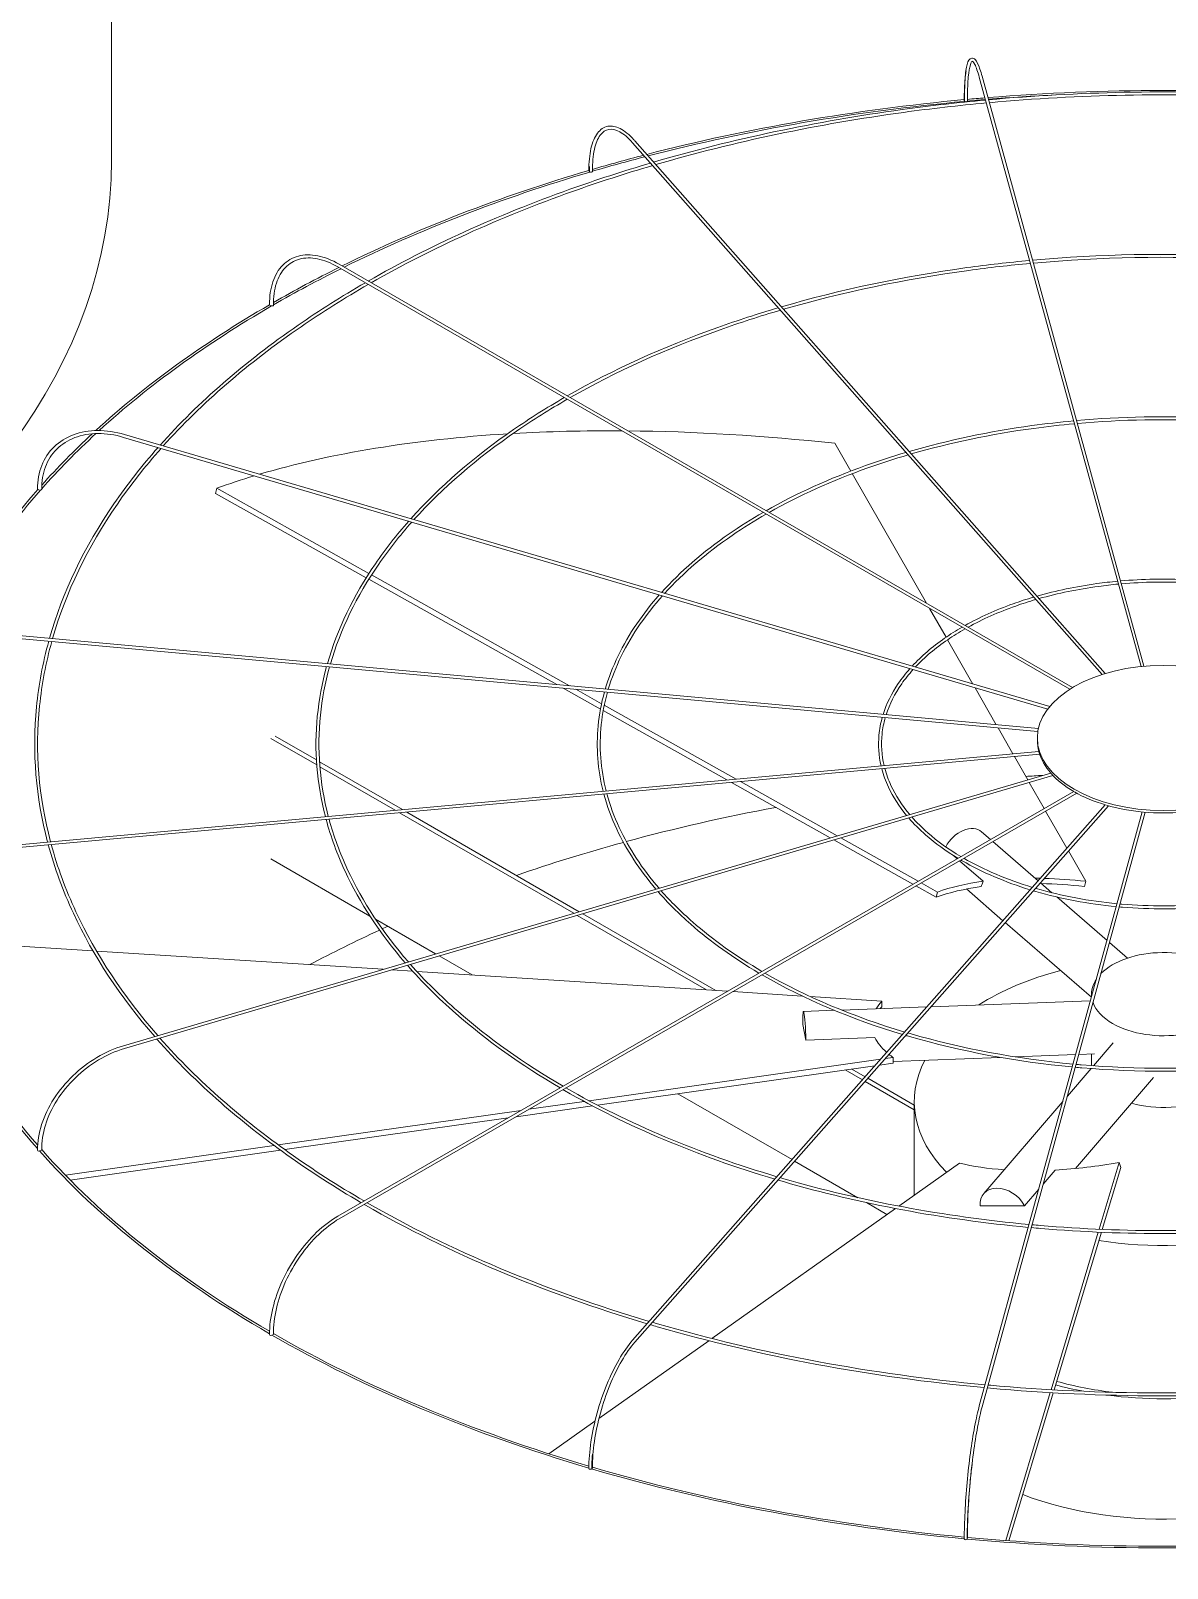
# Model space of a CAD drawing. Header units: millimetres. Extents: x -312439 to 477422, y -331570 to 212570.
# Drawn here: x 353682 to 354626, y 98987 to 100264 of the extents above; entities that cross this region are included whole.
import ezdxf

# ---------------------------------------------------------------- set-up
doc = ezdxf.new("R2010")
doc.units = ezdxf.units.MM

msp = doc.modelspace()

# ---------------------------------------------------------------- linework, layer by layer
at = {"color": 3, "linetype": 'Continuous', "lineweight": 0, "extrusion": (-1.11022e-16, 0.816497, 0.57735)}
for p, q in [((353749.366, 100156.38), (353749.366, 100719.269)), ((354470.291, 100225.791), (354604.646, 99736.033)), ((354472.653, 100226.439), (354607.121, 99736.27)), ((354572.246, 99729.372), (354182.296, 100171.229)), ((354184.132, 100172.85), (354574.81, 99730.168)), ((353938.62, 100070.244), (354547.811, 99718.527)), ((353937.395, 100068.122), (354545.446, 99717.064)), ((353760.2, 99928.788), (354528.77, 99702.694)), ((353759.508, 99926.438), (354527.134, 99700.622)), ((354363.592, 99898.442), (354350.382, 99921.502)), ((354426.557, 99788.533), (354364.825, 99896.291)), ((353835.759, 99879.886), (353836.994, 99884.173)), ((353960.992, 99809.695), (353835.759, 99879.886)), ((353836.994, 99884.173), (353963.319, 99813.371)), ((354119.263, 99720.986), (353963.131, 99808.496)), ((353965.459, 99812.171), (354129.88, 99720.016)), ((354442.721, 99760.318), (354428.978, 99784.306)), ((354519.393, 99684.397), (353666.305, 99762.406)), ((354518.936, 99681.979), (353666.082, 99759.967)), ((354464.983, 99721.458), (354443.942, 99758.186)), ((354155.618, 99700.61), (354124.508, 99718.047)), ((354135.124, 99717.076), (354156.511, 99705.089)), ((354484.38, 99687.599), (354466.742, 99718.387)), ((354260.583, 99641.779), (354157.877, 99699.344)), ((354158.749, 99703.835), (354268.221, 99642.478)), ((353881.862, 99676.197), (353919.922, 99654.224)), ((353919.65, 99658.381), (353885.327, 99678.197)), ((354498.183, 99663.506), (354485.867, 99685.003)), ((354518.526, 99674.644), (354518.526, 99676.644)), ((353666.082, 99587.416), (354519.74, 99665.477)), ((353666.305, 99584.977), (354520.463, 99663.084)), ((354510.567, 99641.888), (354499.522, 99661.169)), ((354529.689, 99647.513), (353759.508, 99420.945)), ((353991.089, 99617.136), (353922.192, 99656.913)), ((353922.494, 99652.739), (353985.108, 99616.589)), ((353760.2, 99418.595), (354531.527, 99645.501)), ((354346.501, 99593.624), (354264.356, 99639.664)), ((354271.994, 99640.363), (354352.327, 99595.338)), ((354524.216, 99618.062), (354511.819, 99639.703)), ((353937.395, 99279.261), (354548.733, 99632.217)), ((354551.209, 99630.818), (353938.62, 99277.139)), ((353988.786, 99614.465), (354133.443, 99530.947)), ((354138.033, 99532.298), (353994.767, 99615.012)), ((354574.952, 99621.077), (354182.296, 99176.154)), ((354577.555, 99620.325), (354184.132, 99174.533)), ((354605.689, 99615.151), (354470.291, 99121.592)), ((354472.653, 99120.944), (354608.168, 99614.928)), ((354543.14, 99585.03), (354525.434, 99615.937)), ((354472.166, 99598.752), (354479.605, 99592.306)), ((354415.197, 99555.12), (354349.488, 99591.949)), ((354355.314, 99593.663), (354419.574, 99557.647)), ((354481.564, 99590.608), (354519.244, 99557.955)), ((353964.118, 99528.707), (353881.862, 99576.197)), ((354448.968, 99578.9), (354451.933, 99576.33)), ((354453.892, 99574.632), (354473.621, 99557.535)), ((354558.864, 99557.583), (354544.426, 99582.786)), ((354434.434, 99544.338), (354417.683, 99553.727)), ((354422.06, 99556.254), (354435.67, 99548.625)), ((354434.434, 99544.338), (354435.67, 99548.625)), ((354459.581, 99551.151), (354489.986, 99524.802)), ((354521.096, 99556.35), (354530.676, 99548.048)), ((354557.628, 99553.296), (354558.864, 99557.583)), ((354534.698, 99544.563), (354576.409, 99508.417)), ((354018.701, 99497.193), (353968.856, 99525.972)), ((354136.373, 99529.256), (354243.72, 99467.279)), ((354251.509, 99466.782), (354140.962, 99530.606)), ((354491.838, 99523.198), (354563.441, 99461.147)), ((354578.461, 99506.639), (354593.397, 99493.695)), ((353734.028, 99499.788), (353647.866, 99505.284)), ((353975.226, 99484.404), (353736.971, 99499.601)), ((354049.004, 99479.698), (354021.631, 99495.502)), ((353999.604, 99482.849), (353982.359, 99483.949)), ((354261.128, 99466.168), (354003.124, 99482.625)), ((354323.163, 99462.212), (354265.54, 99465.887)), ((354389.275, 99457.995), (354329.806, 99461.788)), ((354389.37, 99453.328), (354389.275, 99457.995)), ((354430.202, 99453.357), (354562.651, 99458.266)), ((354563.556, 99463.783), (354563.556, 99461.566)), ((354324.279, 99449.431), (354349.756, 99450.376)), ((354355.708, 99450.596), (354426.824, 99453.232)), ((354326.319, 99425.503), (354323.687, 99438.51)), ((354383.547, 99427.624), (354326.319, 99425.503)), ((354565.089, 99404.272), (354581.434, 99423.344)), ((354146.128, 99375.218), (354388.368, 99409.656)), ((354398.853, 99406.466), (354387.38, 99404.835)), ((354392.103, 99410.187), (354398.758, 99411.134)), ((354398.853, 99406.466), (354398.758, 99411.134)), ((354398.823, 99407.949), (354487.718, 99411.244)), ((354499.977, 99411.698), (354550.388, 99413.566)), ((354552.955, 99413.661), (354565.875, 99414.14)), ((354563.556, 99414.054), (354563.556, 99404.384)), ((354383.644, 99404.304), (354153.115, 99371.53)), ((354358.891, 99400.785), (354373.232, 99392.505)), ((354375.57, 99395.155), (354364.45, 99401.575)), ((354416.278, 99371.652), (354377.734, 99393.906)), ((354543.453, 99379.028), (354563.108, 99401.961)), ((354550.165, 99318.914), (354615.007, 99394.571)), ((354314.768, 99326.259), (354219.909, 99381.026)), ((354375.396, 99391.256), (354416.278, 99367.652)), ((353887.929, 99338.51), (354089.703, 99367.196)), ((354148.962, 99370.94), (354085.446, 99361.91)), ((354096.202, 99368.12), (354142.038, 99374.636)), ((354416.278, 99296.784), (354416.278, 99374.546)), ((354474.076, 99298.078), (354539.718, 99374.669)), ((354078.947, 99360.986), (353893.315, 99334.595)), ((353711.093, 99313.37), (353884.467, 99338.018)), ((353889.82, 99334.098), (353715.124, 99309.262)), ((354369.541, 99294.636), (354316.932, 99325.01)), ((354453.863, 99323.406), (354403.37, 99287.64)), ((354523.425, 99306.018), (354533.378, 99317.631)), ((354569.902, 99268.446), (354586.54, 99323.932)), ((354587.871, 99319.74), (354572.457, 99268.337)), ((354587.871, 99319.74), (354586.54, 99323.932)), ((354393.62, 99280.734), (354376.556, 99290.586)), ((354507.945, 99287.956), (354519.689, 99301.659)), ((354400.598, 99285.677), (354248.136, 99177.684)), ((354471.118, 99287.81), (354507.945, 99287.956)), ((354529.916, 99135.1), (354569.176, 99266.026)), ((354571.731, 99265.916), (354532.46, 99134.955)), ((354245.509, 99175.822), (354154.388, 99111.278)), ((354492.337, 99009.778), (354529.193, 99132.688)), ((354531.737, 99132.542), (354494.869, 99009.595)), ((354151.063, 99108.923), (354112.825, 99081.838))]:
    msp.add_line(p, q, dxfattribs=at)
at = {"color": 3, "linetype": 'Continuous', "lineweight": 0}
for centre, major_axis, ratio, start_param, end_param in [((354623.452, 99609.109), (-1048.768, 0), 0.57735027, 4.57359934, 4.85199434), ((354623.452, 99609.109), (-1046.319, 0), 0.57735027, 4.79833842, 4.85195343), ((354623.452, 99609.109), (-1048.768, 0), 0.57735027, 4.87097639, 5.13416564), ((354623.452, 99609.109), (-1046.319, 0), 0.57735027, 4.87108521, 5.13404975), ((354459.051, 100206.561), (1.225, 0), 0.57735027, 3.14159265, 3.70729107), ((354459.242, 100205.863), (1.225, 0.004), 0.56474576, 3.29698969, 4.86778602), ((354459.242, 100205.863), (1.225, 0.004), 0.56474576, 4.86778602, 6.28318531), ((354623.452, 99609.109), (-1046.319, 0), 0.57735027, 4.85435141, 4.86879705), ((354623.452, 99609.109), (-1048.768, 0), 0.57735027, 4.85438672, 4.86842813), ((354623.452, 99609.109), (-1048.768, 0), 0.57735027, 5.13694439, 5.18189128), ((354623.452, 99609.109), (-1046.319, 0), 0.57735027, 5.13683502, 5.18307763), ((352700.598, 100156.38), (-1048.768, 0), 0.57735027, 0, 3.14159265), ((354623.452, 99609.109), (-1048.768, 0), 0.57735027, 5.18510484, 5.42093263), ((354623.452, 99609.109), (-1046.319, 0), 0.57735027, 5.18527527, 5.42075236), ((354147.166, 100148.054), (1.225, 0), 0.57735027, 3.14159265, 4.134446), ((354147.722, 100147.424), (1.225, 0.01), 0.56597275, 3.60793822, 5.17873454), ((354147.722, 100147.424), (1.225, 0.01), 0.56597275, 5.17873454, 6.28318531), ((354623.452, 99609.109), (-1046.319, 0), 0.57735027, 5.42407254, 5.49730565), ((354623.452, 99609.109), (-1048.768, 0), 0.57735027, 5.42424502, 5.49496708), ((354623.452, 99609.109), (-1048.768, 0), 0.57735027, 5.49938311, 5.72060344), ((354623.452, 99609.109), (-1046.319, 0), 0.57735027, 5.49937067, 5.71908805), ((353881.86, 100036.767), (1.225, 0), 0.57735027, 3.14159265, 4.45055499), ((353882.726, 100036.267), (1.225, 0.016), 0.56830663, 3.91933875, 5.49013508), ((353882.726, 100036.267), (1.225, 0.016), 0.56830663, 5.49013508, 6.28318531), ((354623.452, 99609.109), (-1046.319, 0), 0.57735027, 5.72402786, 5.81143896), ((354623.452, 99609.109), (-1048.768, 0), 0.57735027, 5.72583618, 5.80677108), ((354624.687, 99442.684), (-971.388, 279.904), 0.41303809, 5.42335715, 5.70815224), ((354624.687, 99442.684), (-971.388, 279.904), 0.41303809, 5.31032739, 5.41762277), ((354624.687, 99442.684), (-971.388, 279.904), 0.41303809, 5.11506512, 5.30461302), ((354624.687, 99442.684), (-971.388, 279.904), 0.41303809, 5.71506764, 5.76687966), ((354623.452, 99609.109), (-1048.768, 0), 0.57735027, 5.81359811, 6.07011802), ((354623.452, 99609.109), (-1046.319, 0), 0.57735027, 5.81336511, 6.06128621), ((353689.105, 99883.593), (1.225, 0), 0.57735027, 3.14159265, 4.76471425), ((353690.196, 99883.272), (1.225, 0.021), 0.57151893, 4.23145457, 5.8022509), ((353690.196, 99883.272), (1.225, 0.021), 0.57151893, 5.8022509, 6.28318531), ((354623.019, 99674.644), (-104.492, 0), 0.57735027, 0, 0.1535113), ((354623.019, 99674.644), (-104.492, 0), 0.57735027, 0.16064797, 0.46767057), ((354623.452, 99044.22), (1046.319, 0), 0.57735027, 1.66704137, 1.68043487), ((354623.019, 99674.644), (-104.492, 0), 0.57735027, 0.47480723, 0.78182983), ((354623.019, 99674.644), (-104.492, 0), 0.57735027, 0.7889665, 1.0959891), ((354623.452, 99044.22), (1046.319, 0), 0.57735027, 1.88378363, 2.01152702), ((354623.019, 99674.644), (-104.492, 0), 0.57735027, 1.10312576, 1.41014836), ((354623.019, 99674.644), (-104.492, 0), 0.57735027, 1.41728503, 1.72430763), ((354457.688, 99582.045), (-14.478, -16.707), 0.67950023, 3.14159265, 5.02860292), ((354623.452, 99044.22), (1046.319, 0), 0.57735027, 2.01409491, 2.11046953), ((354624.687, 99442.684), (233.097, -67.167), 0.41303809, 2.14647482, 2.1667574), ((354624.687, 99442.684), (233.097, -67.167), 0.41303809, 1.97347247, 2.1313259), ((354623.452, 99438.397), (-233.097, 67.167), 0.41303809, 5.53223376, 5.76687966), ((354624.687, 99442.684), (233.097, -67.167), 0.41303809, 2.38836611, 2.62528701), ((354623.452, 99438.397), (-233.097, 67.167), 0.41303809, 5.11506512, 5.27837519), ((354623.452, 99044.22), (1046.319, 0), 0.57735027, 2.23436866, 2.24000128), ((354623.452, 99609.109), (-1048.768, 0), 0.57735027, 0.1585854, 0.46892864), ((354623.452, 99609.109), (-1046.319, 0), 0.57735027, 0.15790655, 0.46457773), ((354623.452, 99044.22), (1046.319, 0), 0.57735027, 2.24276735, 2.31574628), ((354623.452, 99463.783), (-59.895, 0), 0.57735027, 3.69756416, 5.76575409), ((354623.452, 99374.546), (-207.174, 0), 0.57735027, 5.13902547, 5.54737639), ((354623.452, 99463.783), (-59.895, 0), 0.57735027, 5.91432374, 6.33788761), ((354623.356, 99443.064), (-242.531, -4.942), 0.30331876, 6.01219977, 6.09914028), ((354623.452, 99463.783), (-59.895, 0), 0.57735027, 0.20327195, 0.78539816), ((354623.452, 99463.783), (-59.895, 0), 0.57735027, 0.78539816, 2.89978042), ((354325.098, 99427.339), (-0.819, 22.092), 0.05230802, 4.627231, 7.32191967), ((354623.452, 99438.397), (-242.531, -4.942), 0.30331876, 6.01219977, 6.0333648), ((354623.356, 99443.064), (-242.531, -4.942), 0.30331876, 0.14390811, 0.31767721), ((354623.356, 99443.064), (-242.531, -4.942), 0.30331876, 0.34103276, 0.38082901), ((354623.452, 99374.546), (-207.174, 0), 0.57735027, 5.99169836, 6.79713651), ((354623.452, 99404.161), (-59.895, 0), 0.57735027, 1.1079301, 2.23846982), ((353689.105, 99334.125), (1.225, 0), 0.57735027, 3.14159265, 5.70719205), ((354623.452, 99609.109), (-1048.768, 0), 0.57735027, 0.4725868, 0.78374969), ((353690.196, 99334.446), (1.225, 0.021), 0.58304212, 5.17373692, 6.28318531), ((354623.452, 99609.109), (-1046.319, 0), 0.57735027, 0.47175253, 0.78145685), ((354622.121, 99442.589), (-231.216, -73.381), 0.44048996, 0.62708313, 0.83556185), ((354622.121, 99442.589), (-231.216, -73.381), 0.44048996, 1.04197677, 1.27889767), ((354490.862, 99283.691), (16.786, -14.386), 0.73180825, 1.0914656, 3.78615427), ((354623.452, 99374.546), (-207.174, 0), 0.57735027, 1.30817895, 1.9425337), ((353881.86, 99180.951), (1.225, 0), 0.57735027, 3.14159265, 6.02135132), ((354623.452, 99609.109), (-1048.768, 0), 0.57735027, 0.78656596, 1.09808088), ((353882.726, 99181.451), (1.225, 0.017), 0.58625442, 5.48989346, 6.28318531), ((354623.452, 99609.109), (-1046.319, 0), 0.57735027, 0.78587838, 1.09689941), ((354623.452, 99250.041), (-212.072, 0), 0.57735027, 1.13383327, 1.25213937), ((354623.452, 99250.041), (-207.174, 0), 0.57735027, 1.12739667, 1.36460952), ((354623.452, 99250.041), (-212.072, 0), 0.57735027, 1.3476903, 1.79509044), ((354147.166, 99069.663), (-1.225, 0), 0.57735027, 0, 3.14159265), ((354623.452, 99609.109), (-1048.768, 0), 0.57735027, 1.10054445, 1.41220862), ((354147.722, 99070.293), (-1.225, -0.011), 0.58858829, 2.66526492, 3.14159265), ((354623.452, 99609.109), (-1046.319, 0), 0.57735027, 1.10010535, 1.41183726), ((354623.452, 99150.041), (-212.072, 0), 0.57735027, 0.98594125, 2.34464399), ((354623.452, 99046.22), (-1048.768, 0), 0.57735027, 0, 3.14159265), ((354459.051, 99011.156), (-1.225, 0), 0.57735027, 0, 3.14159265), ((354623.452, 99609.109), (-1048.768, 0), 0.57735027, 1.41453598, 1.72626058), ((354459.242, 99011.855), (-1.225, -0.004), 0.58981528, 2.98275574, 3.14159265), ((354623.452, 99609.109), (-1046.319, 0), 0.57735027, 1.41438895, 1.72636573)]:
    msp.add_ellipse(centre, major_axis=major_axis, ratio=ratio, start_param=start_param, end_param=end_param, dxfattribs=at)
msp.add_ellipse((354623.019, 99676.644), major_axis=(-104.492, 0), ratio=0.57735027, dxfattribs=at)
for points, knots in [([(354457.826, 100206.561), (354457.826, 100213.375), (354458.032, 100219.441), (354458.844, 100229.515), (354459.441, 100233.511), (354461.048, 100239.198), (354461.95, 100241.259), (354465.09, 100241.72), (354466.084, 100241.13), (354468.288, 100238.789), (354469.518, 100236.171), (354471.436, 100230.645), (354472.046, 100228.655), (354472.653, 100226.439)], [4.71238898, 4.71238898, 4.71238898, 4.71238898, 5.02654825, 5.02654825, 5.34070751, 5.34070751, 5.65486678, 5.65486678, 5.82360284, 5.82360284, 6.1377621, 6.1377621, 6.28318531, 6.28318531, 6.28318531, 6.28318531]), ([(354470.291, 100225.791), (354469.018, 100230.431), (354467.742, 100233.997), (354465.517, 100238.319), (354464.52, 100238.918), (354464.414, 100238.918), (354463.595, 100238.324), (354462.186, 100233.666), (354461.608, 100230.266), (354460.766, 100221.293), (354460.518, 100215.573), (354460.466, 100208.021), (354460.464, 100206.953), (354460.467, 100205.867)], [0, 0, 0, 0, 0.31526689, 0.31526689, 0.60947257, 0.60947257, 0.92674061, 0.92674061, 1.22083726, 1.22083726, 1.53563039, 1.53563039, 1.5863402, 1.5863402, 1.5863402, 1.5863402]), ([(354459.353, 100231.102), (354459.317, 100230.859), (354459.281, 100230.612), (354458.674, 100226.265), (354458.296, 100221.052), (354458.044, 100212.103), (354458.008, 100209.062), (354458.018, 100205.862)], [7.384497053, 7.384497053, 7.384497053, 7.384497053, 7.403952931, 7.403952931, 7.721220971, 7.721220971, 7.869487909, 7.869487909, 7.869487909, 7.869487909]), ([(354768.029, 100206.92), (354746.784, 100208.842), (354725.425, 100210.341), (354628.724, 100215.185), (354552.658, 100213.672), (354478.008, 100206.92)], [3.771589677, 3.771589677, 3.771589677, 3.771589677, 3.840445898, 3.840445898, 4.082391957, 4.082391957, 4.082391957, 4.082391957]), ([(354767.371, 100204.52), (354746.579, 100206.395), (354725.677, 100207.865), (354629.426, 100212.736), (354553.337, 100211.253), (354478.666, 100204.52)], [3.7720633, 3.7720633, 3.7720633, 3.7720633, 3.839550132, 3.839550132, 4.081918334, 4.081918334, 4.081918334, 4.081918334]), ([(354475.53, 100206.694), (354452.233, 100204.55), (354429.076, 100201.898), (354334.708, 100188.933), (354265.298, 100174.253), (354199.793, 100155.105)], [4.085069591, 4.085069591, 4.085069591, 4.085069591, 4.160608173, 4.160608173, 4.395665913, 4.395665913, 4.395665913, 4.395665913]), ([(354476.188, 100204.295), (354453.157, 100202.182), (354430.263, 100199.571), (354336.276, 100186.728), (354266.981, 100172.13), (354201.584, 100153.076)], [4.084600117, 4.084600117, 4.084600117, 4.084600117, 4.159387709, 4.159387709, 4.39434399, 4.39434399, 4.39434399, 4.39434399]), ([(354145.941, 100148.054), (354145.941, 100154.915), (354146.543, 100161.11), (354148.929, 100171.611), (354150.707, 100175.923), (354155.429, 100182.262), (354158.425, 100184.285), (354164.985, 100185.424), (354168.423, 100184.731), (354175.675, 100181.05), (354179.533, 100177.906), (354183.629, 100173.416), (354183.881, 100173.135), (354184.132, 100172.85)], [4.71238898, 4.71238898, 4.71238898, 4.71238898, 5.02654825, 5.02654825, 5.34070751, 5.34070751, 5.65486678, 5.65486678, 5.94845155, 5.94845155, 6.26261081, 6.26261081, 6.28318531, 6.28318531, 6.28318531, 6.28318531]), ([(354182.296, 100171.229), (354178.64, 100175.372), (354175.008, 100178.434), (354168.277, 100182.122), (354165.214, 100182.748), (354159.849, 100181.808), (354157.461, 100180.232), (354153.353, 100174.638), (354151.687, 100170.619), (354149.479, 100160.608), (354148.919, 100154.646), (354148.944, 100147.819), (354148.945, 100147.627), (354148.946, 100147.435)], [0, 0, 0, 0, 0.31464476, 0.31464476, 0.6289116, 0.6289116, 0.94617964, 0.94617964, 1.26344768, 1.26344768, 1.5772832, 1.5772832, 1.5863402, 1.5863402, 1.5863402, 1.5863402]), ([(354197.198, 100154.344), (354174.381, 100147.622), (354152.041, 100140.361), (354069.65, 100110.948), (354013.335, 100085.304), (353962.757, 100056.308)], [4.398772282, 4.398772282, 4.398772282, 4.398772282, 4.480777933, 4.480777933, 4.708868502, 4.708868502, 4.708868502, 4.708868502]), ([(354198.987, 100152.316), (354176.266, 100145.645), (354154.018, 100138.438), (354071.861, 100109.211), (354015.677, 100083.714), (353965.212, 100054.891)], [4.39745622, 4.39745622, 4.39745622, 4.39745622, 4.479217897, 4.479217897, 4.707006068, 4.707006068, 4.707006068, 4.707006068]), ([(354146.534, 100151.472), (354146.512, 100150.655), (354146.498, 100149.828), (354146.492, 100148.471), (354146.493, 100147.948), (354146.497, 100147.421)], [7.8059806913, 7.8059806913, 7.8059806913, 7.8059806913, 7.8451401512, 7.8451401512, 7.8694167814, 7.8694167814, 7.8694167814, 7.8694167814]), ([(353880.636, 100036.767), (353880.636, 100043.667), (353881.58, 100050.047), (353885.315, 100061.162), (353888.108, 100065.896), (353895.301, 100073.176), (353899.695, 100075.72), (353909.565, 100078.326), (353915.031, 100078.393), (353926.489, 100076.118), (353932.485, 100073.766), (353938.514, 100070.305), (353938.567, 100070.274), (353938.62, 100070.244)], [3.14159265, 3.14159265, 3.14159265, 3.14159265, 3.45575192, 3.45575192, 3.76991118, 3.76991118, 4.08269654, 4.08269654, 4.39544819, 4.39544819, 4.70960746, 4.70960746, 4.71238898, 4.71238898, 4.71238898, 4.71238898]), ([(353937.395, 100068.122), (353931.645, 100071.442), (353925.92, 100073.684), (353915.122, 100075.824), (353910.056, 100075.724), (353901.053, 100073.27), (353897.107, 100070.921), (353890.617, 100064.148), (353888.074, 100059.714), (353884.694, 100049.125), (353883.862, 100042.976), (353883.951, 100036.283)], [1.57079633, 1.57079633, 1.57079633, 1.57079633, 1.88806437, 1.88806437, 2.20533241, 2.20533241, 2.52260045, 2.52260045, 2.83986849, 2.83986849, 3.15713653, 3.15713653, 3.15713653, 3.15713653]), ([(354512.097, 100073.399), (354494.637, 100071.789), (354477.283, 100069.799), (354406.731, 100060.097), (354354.873, 100049.141), (354305.911, 100034.861)], [4.085383912, 4.085383912, 4.085383912, 4.085383912, 4.160809561, 4.160809561, 4.394762921, 4.394762921, 4.394762921, 4.394762921]), ([(354512.755, 100071), (354495.561, 100069.421), (354478.469, 100067.472), (354408.3, 100057.892), (354356.556, 100047.018), (354307.702, 100032.831)], [4.084758769, 4.084758769, 4.084758769, 4.084758769, 4.159183124, 4.159183124, 4.392998475, 4.392998475, 4.392998475, 4.392998475]), ([(354731.462, 100073.625), (354715.614, 100075.053), (354699.68, 100076.168), (354627.366, 100079.784), (354570.445, 100078.659), (354514.575, 100073.625)], [3.772165081, 3.772165081, 3.772165081, 3.772165081, 3.840593344, 3.840593344, 4.081816553, 4.081816553, 4.081816553, 4.081816553]), ([(354730.804, 100071.225), (354715.408, 100072.606), (354699.933, 100073.692), (354628.067, 100077.336), (354571.123, 100076.24), (354515.233, 100071.225)], [3.772797592, 3.772797592, 3.772797592, 3.772797592, 3.839399606, 3.839399606, 4.081184042, 4.081184042, 4.081184042, 4.081184042]), ([(353960.303, 100054.896), (353940.769, 100043.614), (353922.097, 100031.832), (353860.013, 99988.999), (353821.535, 99955.553), (353789.865, 99920.061)], [4.712563603, 4.712563603, 4.712563603, 4.712563603, 4.800982872, 4.800982872, 5.022068239, 5.022068239, 5.022068239, 5.022068239]), ([(353962.754, 100053.481), (353943.263, 100042.266), (353924.633, 100030.555), (353862.591, 99987.922), (353824.124, 99954.617), (353792.467, 99919.295)], [4.710711416, 4.710711416, 4.710711416, 4.710711416, 4.799012884, 4.799012884, 5.020261931, 5.020261931, 5.020261931, 5.020261931]), ([(354303.316, 100034.1), (354286.163, 100029.046), (354269.369, 100023.584), (354207.806, 100001.594), (354165.797, 99982.485), (354128.03, 99960.887)], [4.398901247, 4.398901247, 4.398901247, 4.398901247, 4.481035777, 4.481035777, 4.70761983, 4.70761983, 4.70761983, 4.70761983]), ([(354305.105, 100032.073), (354288.047, 100027.069), (354271.345, 100021.661), (354210.018, 99999.857), (354168.14, 99980.895), (354130.487, 99959.469)], [4.397147207, 4.397147207, 4.397147207, 4.397147207, 4.478956818, 4.478956818, 4.705132161, 4.705132161, 4.705132161, 4.705132161]), ([(354125.575, 99959.476), (354110.852, 99950.973), (354096.78, 99942.092), (354050.421, 99910.086), (354021.755, 99885.204), (353998.104, 99858.802)], [4.712541759, 4.712541759, 4.712541759, 4.712541759, 4.801308866, 4.801308866, 5.020482203, 5.020482203, 5.020482203, 5.020482203]), ([(354128.026, 99958.062), (354113.346, 99949.625), (354099.316, 99940.815), (354053.001, 99909.01), (354024.346, 99884.267), (354000.709, 99858.036)], [4.710072273, 4.710072273, 4.710072273, 4.710072273, 4.798683598, 4.798683598, 5.018063384, 5.018063384, 5.018063384, 5.018063384]), ([(354694.908, 99940.374), (354684.451, 99941.31), (354673.941, 99942.041), (354626.004, 99944.43), (354588.222, 99943.692), (354551.129, 99940.374)], [3.773286698, 3.773286698, 3.773286698, 3.773286698, 3.840886477, 3.840886477, 4.080694936, 4.080694936, 4.080694936, 4.080694936]), ([(354694.249, 99937.974), (354684.246, 99938.863), (354674.193, 99939.565), (354626.705, 99941.981), (354588.901, 99941.273), (354551.788, 99937.974)], [3.774238416, 3.774238416, 3.774238416, 3.774238416, 3.839097695, 3.839097695, 4.079743218, 4.079743218, 4.079743218, 4.079743218]), ([(353687.88, 99883.593), (353687.88, 99890.522), (353689.078, 99897.121), (353693.78, 99908.998), (353697.284, 99914.272), (353706.246, 99922.94), (353711.7, 99926.33), (353723.984, 99930.894), (353730.811, 99932.07), (353745.163, 99932.121), (353752.687, 99930.998), (353760.2, 99928.788)], [4.71238898, 4.71238898, 4.71238898, 4.71238898, 5.02654825, 5.02654825, 5.34070751, 5.34070751, 5.65486678, 5.65486678, 5.96902604, 5.96902604, 6.28318531, 6.28318531, 6.28318531, 6.28318531]), ([(353759.508, 99926.438), (353752.245, 99928.574), (353744.997, 99929.642), (353731.26, 99929.549), (353724.775, 99928.39), (353713.207, 99923.99), (353708.125, 99920.752), (353699.827, 99912.519), (353696.611, 99907.525), (353692.35, 99896.234), (353691.309, 99889.937), (353691.421, 99883.292)], [0, 0, 0, 0, 0.31726804, 0.31726804, 0.63453608, 0.63453608, 0.95180412, 0.95180412, 1.26907216, 1.26907216, 1.5863402, 1.5863402, 1.5863402, 1.5863402]), ([(354548.651, 99940.149), (354537.034, 99939.073), (354525.486, 99937.745), (354478.743, 99931.306), (354444.425, 99924.07), (354411.997, 99914.653)], [4.086037534, 4.086037534, 4.086037534, 4.086037534, 4.161210359, 4.161210359, 4.393038284, 4.393038284, 4.393038284, 4.393038284]), ([(354549.31, 99937.75), (354537.957, 99936.705), (354526.672, 99935.418), (354480.312, 99929.101), (354446.109, 99921.946), (354413.79, 99912.622)], [4.08510236, 4.08510236, 4.08510236, 4.08510236, 4.158773218, 4.158773218, 4.390386282, 4.390386282, 4.390386282, 4.390386282]), ([(353788.068, 99918.036), (353774.58, 99902.764), (353762.347, 99887.119), (353726.791, 99835.21), (353708.839, 99797.704), (353697.99, 99759.509)], [5.026267439, 5.026267439, 5.026267439, 5.026267439, 5.121193451, 5.121193451, 5.33524268, 5.33524268, 5.33524268, 5.33524268]), ([(353790.663, 99917.273), (353777.277, 99902.183), (353765.128, 99886.73), (353729.442, 99834.994), (353711.376, 99797.472), (353700.472, 99759.282)], [5.024480731, 5.024480731, 5.024480731, 5.024480731, 5.118801023, 5.118801023, 5.334410373, 5.334410373, 5.334410373, 5.334410373]), ([(354409.401, 99913.893), (354397.923, 99910.509), (354386.686, 99906.851), (354345.946, 99892.282), (354318.229, 99879.698), (354293.265, 99865.489)], [4.399235311, 4.399235311, 4.399235311, 4.399235311, 4.481549286, 4.481549286, 4.705249353, 4.705249353, 4.705249353, 4.705249353]), ([(354411.19, 99911.866), (354399.808, 99908.531), (354388.663, 99904.928), (354348.159, 99890.544), (354320.575, 99878.107), (354295.725, 99864.069)], [4.396606667, 4.396606667, 4.396606667, 4.396606667, 4.478434088, 4.478434088, 4.701505316, 4.701505316, 4.701505316, 4.701505316]), ([(353996.304, 99856.778), (353986.109, 99845.239), (353976.866, 99833.416), (353950.336, 99794.64), (353936.96, 99766.779), (353928.803, 99738.403)], [5.026073872, 5.026073872, 5.026073872, 5.026073872, 5.121589201, 5.121589201, 5.333322518, 5.333322518, 5.333322518, 5.333322518]), ([(353998.9, 99856.015), (353988.806, 99844.657), (353979.647, 99833.027), (353952.989, 99794.424), (353939.5, 99766.547), (353931.287, 99738.176)], [5.023689806, 5.023689806, 5.023689806, 5.023689806, 5.118400985, 5.118400985, 5.332193335, 5.332193335, 5.332193335, 5.332193335]), ([(354290.807, 99864.08), (354280.909, 99858.363), (354271.452, 99852.389), (354240.814, 99831.21), (354221.949, 99814.877), (354206.314, 99797.552)], [4.712617693, 4.712617693, 4.712617693, 4.712617693, 4.801958432, 4.801958432, 5.017472679, 5.017472679, 5.017472679, 5.017472679]), ([(354293.258, 99862.664), (354283.404, 99857.014), (354273.988, 99851.112), (354243.397, 99830.133), (354224.545, 99813.94), (354208.925, 99796.784)], [4.708914423, 4.708914423, 4.708914423, 4.708914423, 4.798024648, 4.798024648, 5.013814843, 5.013814843, 5.013814843, 5.013814843]), ([(354585.206, 99806.898), (354579.431, 99806.356), (354573.69, 99805.691), (354550.755, 99802.515), (354533.977, 99798.999), (354518.086, 99794.443)], [4.08798608, 4.08798608, 4.08798608, 4.08798608, 4.162397179, 4.162397179, 4.387898946, 4.387898946, 4.387898946, 4.387898946]), ([(354585.864, 99804.499), (354580.354, 99803.989), (354574.876, 99803.364), (354552.325, 99800.308), (354535.664, 99796.872), (354519.882, 99792.408)], [4.086130867, 4.086130867, 4.086130867, 4.086130867, 4.157537531, 4.157537531, 4.382563309, 4.382563309, 4.382563309, 4.382563309]), ([(354658.353, 99807.123), (354653.29, 99807.565), (354648.202, 99807.913), (354624.643, 99809.075), (354606.001, 99808.725), (354587.684, 99807.123)], [3.776630452, 3.776630452, 3.776630452, 3.776630452, 3.841752063, 3.841752063, 4.077351182, 4.077351182, 4.077351182, 4.077351182]), ([(354657.694, 99804.721), (354653.085, 99805.119), (354648.455, 99805.438), (354625.344, 99806.626), (354606.68, 99806.304), (354588.343, 99804.721)], [3.778551419, 3.778551419, 3.778551419, 3.778551419, 3.838185012, 3.838185012, 4.075430215, 4.075430215, 4.075430215, 4.075430215]), ([(354204.508, 99795.53), (354197.617, 99787.735), (354191.376, 99779.746), (354173.871, 99754.101), (354165.069, 99735.87), (354159.609, 99717.297)], [5.025838542, 5.025838542, 5.025838542, 5.025838542, 5.122377625, 5.122377625, 5.329668134, 5.329668134, 5.329668134, 5.329668134]), ([(354207.106, 99794.766), (354200.316, 99787.153), (354194.158, 99779.356), (354176.527, 99753.886), (354167.612, 99735.639), (354162.096, 99717.07)], [5.022258505, 5.022258505, 5.022258505, 5.022258505, 5.117600339, 5.117600339, 5.327918781, 5.327918781, 5.327918781, 5.327918781]), ([(354515.487, 99793.687), (354509.684, 99791.971), (354504.005, 99790.117), (354484.085, 99782.969), (354470.663, 99776.91), (354458.505, 99770.088)], [4.400230759, 4.400230759, 4.400230759, 4.400230759, 4.483072665, 4.483072665, 4.698193224, 4.698193224, 4.698193224, 4.698193224]), ([(354517.276, 99791.659), (354511.569, 99789.994), (354505.982, 99788.194), (354486.303, 99781.23), (354473.016, 99775.316), (354460.977, 99768.661)], [4.394987895, 4.394987895, 4.394987895, 4.394987895, 4.476861237, 4.476861237, 4.690631098, 4.690631098, 4.690631098, 4.690631098]), ([(354456.039, 99768.683), (354450.966, 99765.752), (354446.124, 99762.686), (354431.205, 99752.333), (354422.143, 99744.548), (354414.536, 99736.299)], [4.712843699, 4.712843699, 4.712843699, 4.712843699, 4.803888031, 4.803888031, 5.008535494, 5.008535494, 5.008535494, 5.008535494]), ([(354458.492, 99767.267), (354453.463, 99764.403), (354448.66, 99761.409), (354433.796, 99751.256), (354424.753, 99743.61), (354417.163, 99735.526)], [4.705442937, 4.705442937, 4.705442937, 4.705442937, 4.796044704, 4.796044704, 5.001045495, 5.001045495, 5.001045495, 5.001045495]), ([(353697.318, 99757.111), (353692.32, 99739.009), (353688.913, 99720.758), (353683.429, 99664.978), (353686.505, 99627.278), (353696.272, 99590.177)], [5.339721085, 5.339721085, 5.339721085, 5.339721085, 5.441089183, 5.441089183, 5.648615479, 5.648615479, 5.648615479, 5.648615479]), ([(353699.797, 99756.884), (353694.879, 99739.163), (353691.498, 99721.303), (353685.818, 99665.684), (353688.865, 99627.75), (353698.745, 99590.403)], [5.338921526, 5.338921526, 5.338921526, 5.338921526, 5.438899176, 5.438899176, 5.64936187, 5.64936187, 5.64936187, 5.64936187]), ([(353928.127, 99736.005), (353924.332, 99722.299), (353921.75, 99708.478), (353917.679, 99666.802), (353919.918, 99638.824), (353927.062, 99611.281)], [5.339283406, 5.339283406, 5.339283406, 5.339283406, 5.441448905, 5.441448905, 5.646435094, 5.646435094, 5.646435094, 5.646435094]), ([(353930.606, 99735.778), (353926.891, 99722.453), (353924.336, 99709.022), (353920.07, 99667.508), (353922.279, 99639.295), (353929.535, 99611.507)], [5.33821232, 5.33821232, 5.33821232, 5.33821232, 5.438530423, 5.438530423, 5.647409525, 5.647409525, 5.647409525, 5.647409525]), ([(354412.713, 99734.282), (354409.126, 99730.232), (354405.886, 99726.075), (354397.402, 99713.561), (354393.18, 99704.959), (354390.433, 99696.19)], [5.025139852, 5.025139852, 5.025139852, 5.025139852, 5.124718569, 5.124718569, 5.318852702, 5.318852702, 5.318852702, 5.318852702]), ([(354415.314, 99733.516), (354411.827, 99729.648), (354408.67, 99725.685), (354400.07, 99713.347), (354395.737, 99704.729), (354392.93, 99695.961)], [5.01795641, 5.01795641, 5.01795641, 5.01795641, 5.115193837, 5.115193837, 5.315025269, 5.315025269, 5.315025269, 5.315025269]), ([(354158.923, 99714.9), (354156.338, 99705.605), (354154.587, 99696.229), (354151.928, 99668.658), (354153.335, 99650.385), (354157.871, 99632.387)], [5.33857876, 5.33857876, 5.33857876, 5.33857876, 5.442163387, 5.442163387, 5.64226325, 5.64226325, 5.64226325, 5.64226325]), ([(354161.403, 99714.673), (354158.898, 99705.758), (354157.173, 99696.773), (354154.321, 99669.363), (354155.698, 99650.856), (354160.34, 99632.613)], [5.336959594, 5.336959594, 5.336959594, 5.336959594, 5.437790201, 5.437790201, 5.643665153, 5.643665153, 5.643665153, 5.643665153]), ([(354389.72, 99693.795), (354388.344, 99688.911), (354387.423, 99683.981), (354386.174, 99670.514), (354386.757, 99661.948), (354388.703, 99653.495)], [5.336493801, 5.336493801, 5.336493801, 5.336493801, 5.444267704, 5.444267704, 5.629920419, 5.629920419, 5.629920419, 5.629920419]), ([(354392.203, 99693.568), (354390.907, 99689.064), (354390.011, 99684.524), (354388.575, 99671.218), (354389.126, 99662.416), (354391.166, 99653.72)], [5.333180829, 5.333180829, 5.333180829, 5.333180829, 5.43554784, 5.43554784, 5.632366847, 5.632366847, 5.632366847, 5.632366847]), ([(354389.295, 99651.089), (354390.642, 99645.934), (354392.496, 99640.826), (354398.622, 99627.705), (354403.682, 99619.823), (354409.929, 99612.283)], [5.647555853, 5.647555853, 5.647555853, 5.647555853, 5.761093974, 5.761093974, 5.943993783, 5.943993783, 5.943993783, 5.943993783]), ([(354391.768, 99651.315), (354393.041, 99646.543), (354394.762, 99641.807), (354400.755, 99628.853), (354405.973, 99620.77), (354412.492, 99613.036)], [5.650528691, 5.650528691, 5.650528691, 5.650528691, 5.758797505, 5.758797505, 5.950674573, 5.950674573, 5.950674573, 5.950674573]), ([(354158.495, 99629.984), (354161.126, 99620.159), (354164.688, 99610.42), (354177.16, 99583.651), (354188.077, 99566.945), (354201.692, 99551.025)], [5.651173142, 5.651173142, 5.651173142, 5.651173142, 5.760561648, 5.760561648, 5.95641101, 5.95641101, 5.95641101, 5.95641101]), ([(354160.971, 99630.211), (354163.525, 99620.767), (354166.954, 99611.4), (354179.289, 99584.802), (354190.37, 99567.896), (354204.27, 99551.783)], [5.65270674, 5.65270674, 5.65270674, 5.65270674, 5.759411073, 5.759411073, 5.959865306, 5.959865306, 5.959865306, 5.959865306]), ([(353927.698, 99608.879), (353931.611, 99594.384), (353936.88, 99580.014), (353955.695, 99539.6), (353972.478, 99514.071), (353993.477, 99489.773)], [5.652395762, 5.652395762, 5.652395762, 5.652395762, 5.760377777, 5.760377777, 5.960593901, 5.960593901, 5.960593901, 5.960593901]), ([(353930.174, 99609.106), (353934.01, 99594.993), (353939.145, 99580.994), (353957.824, 99540.752), (353974.772, 99515.023), (353996.06, 99490.533)], [5.653428737, 5.653428737, 5.653428737, 5.653428737, 5.759610075, 5.759610075, 5.96292207, 5.96292207, 5.96292207, 5.96292207]), ([(354411.659, 99610.238), (354415.865, 99605.372), (354420.569, 99600.655), (354433.639, 99589.183), (354442.628, 99582.672), (354452.555, 99576.689)], [5.960592691, 5.960592691, 5.960592691, 5.960592691, 6.079635734, 6.079635734, 6.26166654, 6.26166654, 6.26166654, 6.26166654]), ([(354414.246, 99610.999), (354418.208, 99606.494), (354422.614, 99602.113), (354435.505, 99590.815), (354444.741, 99584.176), (354454.983, 99578.09)], [5.967591178, 5.967591178, 5.967591178, 5.967591178, 6.080287214, 6.080287214, 6.268831801, 6.268831801, 6.268831801, 6.268831801]), ([(353696.913, 99587.776), (353702.106, 99568.626), (353709.078, 99549.64), (353734.237, 99495.582), (353756.898, 99461.218), (353785.299, 99428.532)], [5.653093793, 5.653093793, 5.653093793, 5.653093793, 5.7602846, 5.7602846, 5.96276906, 5.96276906, 5.96276906, 5.96276906]), ([(353699.39, 99588.002), (353704.506, 99569.234), (353711.344, 99550.62), (353736.364, 99496.734), (353759.192, 99462.17), (353787.884, 99429.293)], [5.653873117, 5.653873117, 5.653873117, 5.653873117, 5.75970856, 5.75970856, 5.964525032, 5.964525032, 5.964525032, 5.964525032]), ([(354203.451, 99548.989), (354211.584, 99539.676), (354220.642, 99530.638), (354247.169, 99507.365), (354266.2, 99493.732), (354287.304, 99481.281)], [5.964776177, 5.964776177, 5.964776177, 5.964776177, 6.079826485, 6.079826485, 6.272361792, 6.272361792, 6.272361792, 6.272361792]), ([(354206.041, 99549.751), (354213.929, 99540.798), (354222.687, 99532.096), (354249.034, 99508.998), (354268.316, 99495.239), (354289.743, 99482.689)], [5.968309678, 5.968309678, 5.968309678, 5.968309678, 6.080154143, 6.080154143, 6.276006003, 6.276006003, 6.276006003, 6.276006003]), ([(354473.621, 99557.535), (354473.531, 99557.342), (354473.443, 99557.149), (354472.789, 99555.678), (354472.328, 99554.408), (354471.978, 99553.193)], [52.47056241, 52.47056241, 52.47056241, 52.47056241, 52.72742849, 52.72742849, 54.42831534, 54.42831534, 54.42831534, 54.42831534]), ([(354515.231, 99549.705), (354515.927, 99549.499), (354516.624, 99549.295), (354538.346, 99543.01), (354560.941, 99538.759), (354584.119, 99536.521)], [0.310941688, 0.310941688, 0.310941688, 0.310941688, 0.320879059, 0.320879059, 0.619731391, 0.619731391, 0.619731391, 0.619731391]), ([(354517.02, 99551.732), (354517.224, 99551.672), (354517.429, 99551.612), (354538.732, 99545.422), (354561.457, 99541.145), (354584.776, 99538.919)], [0.316175386, 0.316175386, 0.316175386, 0.316175386, 0.319111449, 0.319111449, 0.621557717, 0.621557717, 0.621557717, 0.621557717]), ([(354586.595, 99536.29), (354587.472, 99536.211), (354588.349, 99536.135), (354612.478, 99534.118), (354636.23, 99534.196), (354659.442, 99536.29)], [0.630366287, 0.630366287, 0.630366287, 0.630366287, 0.641648359, 0.641648359, 0.94043004, 0.94043004, 0.94043004, 0.94043004]), ([(354587.254, 99538.69), (354587.723, 99538.649), (354588.193, 99538.608), (354611.87, 99536.583), (354635.598, 99536.624), (354658.783, 99538.69)], [0.632258371, 0.632258371, 0.632258371, 0.632258371, 0.638337859, 0.638337859, 0.938537956, 0.938537956, 0.938537956, 0.938537956]), ([(353995.246, 99487.74), (354007.304, 99473.981), (354020.715, 99460.621), (354060.698, 99425.548), (354089.775, 99404.795), (354122.066, 99385.881)], [5.966185363, 5.966185363, 5.966185363, 5.966185363, 6.079886296, 6.079886296, 6.275955277, 6.275955277, 6.275955277, 6.275955277]), ([(353997.837, 99488.502), (354009.649, 99475.103), (354022.76, 99462.079), (354062.562, 99427.182), (354091.892, 99406.303), (354124.508, 99387.291)], [5.968548703, 5.968548703, 5.968548703, 5.968548703, 6.080105077, 6.080105077, 6.278398486, 6.278398486, 6.278398486, 6.278398486]), ([(354410.934, 99431.525), (354411.544, 99431.346), (354412.155, 99431.168), (354455.326, 99418.637), (354501.183, 99410.063), (354548.221, 99405.667)], [0.315168655, 0.315168655, 0.315168655, 0.315168655, 0.319555491, 0.319555491, 0.624932564, 0.624932564, 0.624932564, 0.624932564]), ([(353687.88, 99334.125), (353687.88, 99341.054), (353689.077, 99348.313), (353693.726, 99362.793), (353697.178, 99370.013), (353705.995, 99383.727), (353711.359, 99390.22), (353723.482, 99401.857), (353730.238, 99407), (353744.496, 99415.44), (353751.996, 99418.735), (353759.508, 99420.945)], [4.71238898, 4.71238898, 4.71238898, 4.71238898, 5.02654825, 5.02654825, 5.34070751, 5.34070751, 5.65486678, 5.65486678, 5.96902604, 5.96902604, 6.28318531, 6.28318531, 6.28318531, 6.28318531]), ([(353760.2, 99418.595), (353752.937, 99416.459), (353745.663, 99413.254), (353731.83, 99405.022), (353725.273, 99399.997), (353713.542, 99388.633), (353708.369, 99382.296), (353699.927, 99368.953), (353696.66, 99361.95), (353692.35, 99347.993), (353691.309, 99341.041), (353691.421, 99334.467)], [6.28318531, 6.28318531, 6.28318531, 6.28318531, 6.60045335, 6.60045335, 6.91772139, 6.91772139, 7.23498943, 7.23498943, 7.55225747, 7.55225747, 7.86952551, 7.86952551, 7.86952551, 7.86952551]), ([(353787.073, 99426.501), (353803.047, 99408.308), (353820.8, 99390.64), (353874.236, 99343.768), (353913.375, 99315.888), (353956.87, 99290.505)], [5.966968174, 5.966968174, 5.966968174, 5.966968174, 6.07991547, 6.07991547, 6.277817313, 6.277817313, 6.277817313, 6.277817313]), ([(353789.665, 99427.263), (353805.393, 99409.43), (353822.845, 99392.098), (353876.1, 99345.403), (353915.492, 99317.396), (353959.314, 99291.916)], [5.968743918, 5.968743918, 5.968743918, 5.968743918, 6.080079672, 6.080079672, 6.279655045, 6.279655045, 6.279655045, 6.279655045]), ([(354409.145, 99429.498), (354410.247, 99429.173), (354411.35, 99428.85), (354454.94, 99416.225), (354500.666, 99407.677), (354547.563, 99403.269)], [0.312542317, 0.312542317, 0.312542317, 0.312542317, 0.320442121, 0.320442121, 0.624004657, 0.624004657, 0.624004657, 0.624004657]), ([(354550.699, 99405.44), (354552.067, 99405.316), (354553.437, 99405.196), (354601.326, 99401.124), (354648.882, 99401.246), (354695.338, 99405.44)], [0.630291706, 0.630291706, 0.630291706, 0.630291706, 0.639167998, 0.639167998, 0.940504621, 0.940504621, 0.940504621, 0.940504621]), ([(354550.041, 99403.04), (354551.816, 99402.879), (354553.593, 99402.723), (354601.934, 99398.66), (354649.514, 99398.818), (354695.996, 99403.04)], [0.629347255, 0.629347255, 0.629347255, 0.629347255, 0.640828535, 0.640828535, 0.941449071, 0.941449071, 0.941449071, 0.941449071]), ([(354303.06, 99309.291), (354304.567, 99308.847), (354306.076, 99308.405), (354371.534, 99289.441), (354440.392, 99276.596), (354511.009, 99270.018)], [0.313079474, 0.313079474, 0.313079474, 0.313079474, 0.320295327, 0.320295327, 0.625438072, 0.625438072, 0.625438072, 0.625438072]), ([(354304.849, 99311.318), (354305.864, 99311.02), (354306.881, 99310.723), (354371.919, 99291.852), (354440.908, 99278.982), (354511.667, 99272.417)], [0.314832487, 0.314832487, 0.314832487, 0.314832487, 0.319703609, 0.319703609, 0.626059979, 0.626059979, 0.626059979, 0.626059979]), ([(353880.636, 99180.951), (353880.636, 99187.851), (353881.581, 99195.271), (353885.255, 99210.449), (353887.984, 99218.207), (353894.959, 99233.319), (353899.204, 99240.672), (353908.805, 99254.269), (353914.158, 99260.511), (353925.466, 99271.282), (353931.419, 99275.811), (353937.395, 99279.261)], [0, 0, 0, 0, 0.31415927, 0.31415927, 0.62831853, 0.62831853, 0.9424778, 0.9424778, 1.25663706, 1.25663706, 1.57079633, 1.57079633, 1.57079633, 1.57079633]), ([(353938.62, 99277.139), (353932.87, 99273.82), (353927.098, 99269.424), (353916.113, 99258.917), (353910.901, 99252.807), (353901.57, 99239.489), (353897.453, 99232.284), (353890.731, 99217.508), (353888.128, 99209.939), (353884.692, 99195.21), (353883.862, 99188.052), (353883.951, 99181.468)], [4.71238898, 4.71238898, 4.71238898, 4.71238898, 5.02965702, 5.02965702, 5.34692506, 5.34692506, 5.6641931, 5.6641931, 5.98146114, 5.98146114, 6.29872918, 6.29872918, 6.29872918, 6.29872918]), ([(354513.486, 99269.79), (354516.16, 99269.546), (354518.836, 99269.312), (354591.39, 99263.201), (354662.798, 99263.439), (354732.551, 99269.79)], [0.629005431, 0.629005431, 0.629005431, 0.629005431, 0.64055333, 0.64055333, 0.941790896, 0.941790896, 0.941790896, 0.941790896]), ([(354514.144, 99272.189), (354516.412, 99271.984), (354518.681, 99271.785), (354590.782, 99265.665), (354662.166, 99265.868), (354731.893, 99272.189)], [0.629634706, 0.629634706, 0.629634706, 0.629634706, 0.639445125, 0.639445125, 0.941161621, 0.941161621, 0.941161621, 0.941161621]), ([(354197.007, 99189.121), (354198.908, 99188.56), (354200.813, 99188.004), (354288.131, 99162.701), (354380.126, 99145.559), (354474.466, 99136.812)], [0.313387228, 0.313387228, 0.313387228, 0.313387228, 0.320221713, 0.320221713, 0.626169744, 0.626169744, 0.626169744, 0.626169744]), ([(354198.795, 99191.148), (354200.206, 99190.733), (354201.618, 99190.321), (354288.517, 99165.112), (354380.642, 99147.945), (354475.124, 99139.211)], [0.314702857, 0.314702857, 0.314702857, 0.314702857, 0.319777688, 0.319777688, 0.626637437, 0.626637437, 0.626637437, 0.626637437]), ([(354145.941, 99069.663), (354145.941, 99076.524), (354146.544, 99084.047), (354148.893, 99099.71), (354150.639, 99107.847), (354155.102, 99123.952), (354157.819, 99131.918), (354163.965, 99146.915), (354167.394, 99153.942), (354174.639, 99166.386), (354178.454, 99171.8), (354182.296, 99176.154)], [4.71238898, 4.71238898, 4.71238898, 4.71238898, 5.02654825, 5.02654825, 5.34070751, 5.34070751, 5.65486678, 5.65486678, 5.96902604, 5.96902604, 6.28318531, 6.28318531, 6.28318531, 6.28318531]), ([(354184.132, 99174.533), (354180.476, 99170.39), (354176.795, 99165.173), (354169.752, 99153.07), (354166.393, 99146.173), (354160.375, 99131.432), (354157.715, 99123.588), (354153.368, 99107.75), (354151.68, 99099.757), (354149.445, 99084.432), (354148.898, 99077.101), (354148.946, 99070.42), (354148.946, 99070.362), (354148.946, 99070.304)], [0, 0, 0, 0, 0.31464476, 0.31464476, 0.63176735, 0.63176735, 0.94903539, 0.94903539, 1.26630343, 1.26630343, 1.58357147, 1.58357147, 1.5863402, 1.5863402, 1.5863402, 1.5863402]), ([(354476.944, 99136.584), (354480.512, 99136.259), (354484.084, 99135.945), (354580.841, 99127.789), (354676.074, 99128.107), (354769.093, 99136.584)], [0.628847379, 0.628847379, 0.628847379, 0.628847379, 0.640415364, 0.640415364, 0.941948948, 0.941948948, 0.941948948, 0.941948948]), ([(354477.602, 99138.984), (354480.764, 99138.696), (354483.928, 99138.419), (354580.233, 99130.253), (354675.442, 99130.535), (354768.435, 99138.984)], [0.62931922, 0.62931922, 0.62931922, 0.62931922, 0.639583767, 0.639583767, 0.941477106, 0.941477106, 0.941477106, 0.941477106]), ([(354457.826, 99011.156), (354457.826, 99017.97), (354458.033, 99025.529), (354458.838, 99041.409), (354459.437, 99049.728), (354460.97, 99066.32), (354461.903, 99074.59), (354464.012, 99090.28), (354465.188, 99097.696), (354467.672, 99110.961), (354468.978, 99116.805), (354470.291, 99121.592)], [4.71238898, 4.71238898, 4.71238898, 4.71238898, 5.02654825, 5.02654825, 5.34070751, 5.34070751, 5.65486678, 5.65486678, 5.96902604, 5.96902604, 6.28318531, 6.28318531, 6.28318531, 6.28318531]), ([(354472.653, 99120.944), (354471.38, 99116.304), (354470.101, 99110.582), (354467.658, 99097.52), (354466.496, 99090.172), (354464.414, 99074.619), (354463.495, 99066.417), (354461.993, 99049.981), (354461.41, 99041.75), (354460.638, 99026.081), (354460.449, 99018.646), (354460.467, 99011.942), (354460.467, 99011.9), (354460.467, 99011.858)], [0, 0, 0, 0, 0.31526689, 0.31526689, 0.63253493, 0.63253493, 0.94980297, 0.94980297, 1.26707101, 1.26707101, 1.58433905, 1.58433905, 1.5863402, 1.5863402, 1.5863402, 1.5863402]), ([(354460.276, 99011.156), (354460.276, 99017.921), (354460.481, 99025.44), (354461.283, 99041.249), (354461.88, 99049.535), (354463.141, 99063.195), (354463.71, 99068.58), (354464.337, 99073.841)], [4.71238898, 4.71238898, 4.71238898, 4.71238898, 5.026548246, 5.026548246, 5.340707511, 5.340707511, 5.545847126, 5.545847126, 5.545847126, 5.545847126])]:
    msp.add_open_spline(points, degree=3, knots=knots, dxfattribs=at)
for points in [[(354454.97, 99575.254), (354455.35, 99575.032), (354455.732, 99574.81), (354456.115, 99574.589)], [(354456.115, 99574.589), (354472.758, 99564.98), (354491.882, 99556.828), (354512.65, 99550.482)], [(354457.415, 99576.666), (354474.142, 99567.018), (354493.441, 99558.836), (354514.431, 99552.501)], [(354292.184, 99481.27), (354326.213, 99461.632), (354365.551, 99445.042), (354408.343, 99432.291)], [(354289.736, 99479.857), (354290.118, 99479.635), (354290.5, 99479.413), (354290.883, 99479.192)], [(354290.883, 99479.192), (354324.83, 99459.593), (354363.991, 99443.033), (354406.558, 99430.268)], [(354124.504, 99384.46), (354124.886, 99384.238), (354125.268, 99384.017), (354125.651, 99383.796)], [(354125.651, 99383.796), (354176.902, 99354.206), (354236.101, 99329.239), (354300.47, 99310.059)], [(354126.952, 99385.873), (354178.284, 99356.246), (354237.662, 99331.249), (354302.257, 99312.083)], [(353961.76, 99290.499), (354030.394, 99250.887), (354109.809, 99217.489), (354196.203, 99191.912)], [(353959.311, 99289.086), (353959.68, 99288.872), (353960.05, 99288.658), (353960.419, 99288.445)], [(353960.419, 99288.445), (354028.981, 99248.86), (354108.232, 99215.484), (354194.416, 99189.887)], [(354148.39, 99069.663), (354148.39, 99073.424), (354148.575, 99077.401), (354148.942, 99081.529)]]:
    msp.add_open_spline(points, degree=3, dxfattribs=at)

doc.saveas('drawing.dxf')
